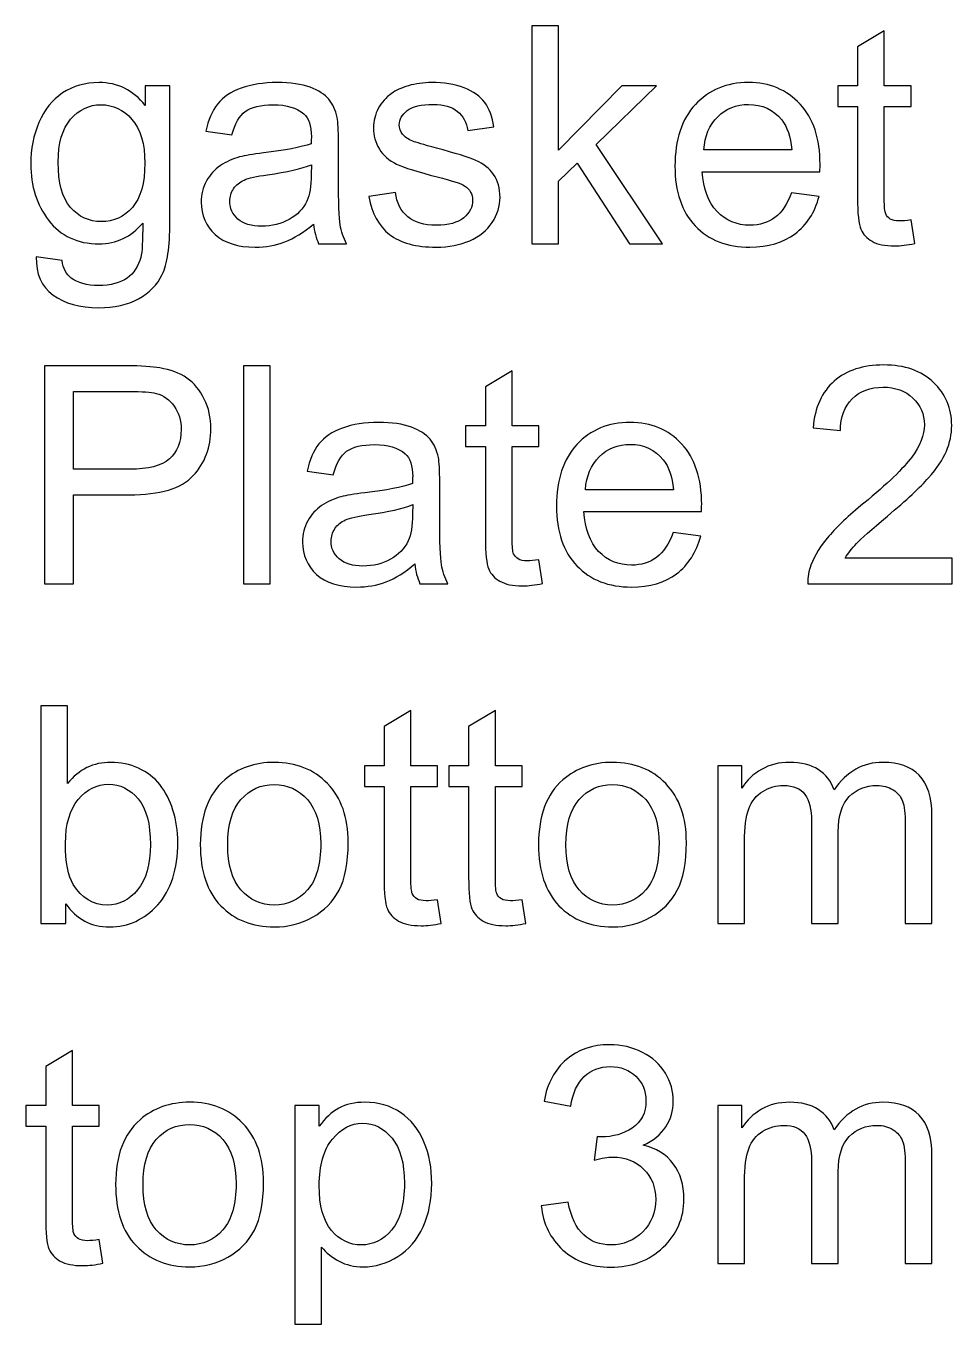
# Model space of a CAD drawing. Header units: centimetres. Extents: x -117 to 79, y -57 to 69.
# Drawn here: x 13.12 to 23.86, y 4.96 to 20.02 of the extents above; entities that cross this region are included whole.
import ezdxf

# ---------------------------------------------------------------- set-up
doc = ezdxf.new("R2010")
doc.units = ezdxf.units.CM
doc.header["$MEASUREMENT"] = 0
doc.layers.add('Layer 1', color=7, linetype='Continuous')

msp = doc.modelspace()

# ---------------------------------------------------------------- linework, layer by layer
at = {"layer": 'Layer 1', "color": 250}
for points, knots in [([(18.98955, 17.4899), (18.98955, 17.4899), (18.98955, 20.01579), (18.98955, 20.01579), (18.98955, 20.01579), (19.29999, 20.01579), (19.29999, 20.01579), (19.29999, 20.01579), (19.29999, 18.57704), (19.29999, 18.57704), (19.29999, 18.57704), (20.03377, 19.32082), (20.03377, 19.32082), (20.03377, 19.32082), (20.43476, 19.32082), (20.43476, 19.32082), (20.43476, 19.32082), (19.73626, 18.64054), (19.73626, 18.64054), (19.73626, 18.64054), (20.50532, 17.4899), (20.50532, 17.4899), (20.50532, 17.4899), (20.12314, 17.4899), (20.12314, 17.4899), (20.12314, 17.4899), (19.51519, 18.42535), (19.51519, 18.42535), (19.51519, 18.42535), (19.29999, 18.21603), (19.29999, 18.21603), (19.29999, 18.21603), (19.29999, 17.4899), (19.29999, 17.4899), (19.29999, 17.4899), (18.98955, 17.4899), (18.98955, 17.4899)], [0, 0, 0, 0, 0.08333333, 0.08333333, 0.08333333, 0.16666667, 0.16666667, 0.16666667, 0.25, 0.25, 0.25, 0.33333333, 0.33333333, 0.33333333, 0.41666667, 0.41666667, 0.41666667, 0.5, 0.5, 0.5, 0.58333333, 0.58333333, 0.58333333, 0.66666667, 0.66666667, 0.66666667, 0.75, 0.75, 0.75, 0.83333333, 0.83333333, 0.83333333, 0.91666667, 0.91666667, 0.91666667, 1, 1, 1, 1]), ([(23.3881, 17.76683), (23.3881, 17.76683), (23.43043, 17.49284), (23.43043, 17.49284), (23.34341, 17.47461), (23.26522, 17.46521), (23.19701, 17.46521), (23.08471, 17.46521), (22.99769, 17.48284), (22.93537, 17.51871), (22.87363, 17.55458), (22.83012, 17.60103), (22.80484, 17.65923), (22.77956, 17.71744), (22.76721, 17.83974), (22.76721, 18.02612), (22.76721, 18.02612), (22.76721, 19.08093), (22.76721, 19.08093), (22.76721, 19.08093), (22.5379, 19.08093), (22.5379, 19.08093), (22.5379, 19.08093), (22.5379, 19.32082), (22.5379, 19.32082), (22.5379, 19.32082), (22.76721, 19.32082), (22.76721, 19.32082), (22.76721, 19.32082), (22.76721, 19.77355), (22.76721, 19.77355), (22.76721, 19.77355), (23.07765, 19.95993), (23.07765, 19.95993), (23.07765, 19.95993), (23.07765, 19.32082), (23.07765, 19.32082), (23.07765, 19.32082), (23.3881, 19.32082), (23.3881, 19.32082), (23.3881, 19.32082), (23.3881, 19.08093), (23.3881, 19.08093), (23.3881, 19.08093), (23.07765, 19.08093), (23.07765, 19.08093), (23.07765, 19.08093), (23.07765, 18.00848), (23.07765, 18.00848), (23.07765, 17.9197), (23.08295, 17.86267), (23.09412, 17.83739), (23.1047, 17.8121), (23.12234, 17.79211), (23.14703, 17.77683), (23.17173, 17.76213), (23.20701, 17.75448), (23.25287, 17.75448), (23.28697, 17.75448), (23.33224, 17.7586), (23.3881, 17.76683)], [0, 0, 0, 0, 0.05, 0.05, 0.05, 0.1, 0.1, 0.1, 0.15, 0.15, 0.15, 0.2, 0.2, 0.2, 0.25, 0.25, 0.25, 0.3, 0.3, 0.3, 0.35, 0.35, 0.35, 0.4, 0.4, 0.4, 0.45, 0.45, 0.45, 0.5, 0.5, 0.5, 0.55, 0.55, 0.55, 0.6, 0.6, 0.6, 0.65, 0.65, 0.65, 0.7, 0.7, 0.7, 0.75, 0.75, 0.75, 0.8, 0.8, 0.8, 0.85, 0.85, 0.85, 0.9, 0.9, 0.9, 0.95, 0.95, 0.95, 1, 1, 1, 1]), ([(13.24339, 17.33821), (13.24339, 17.33821), (13.54325, 17.29587), (13.54325, 17.29587), (13.5556, 17.20297), (13.59088, 17.13536), (13.6485, 17.09244), (13.72552, 17.0354), (13.83077, 17.00659), (13.96423, 17.00659), (14.1077, 17.00659), (14.21882, 17.0354), (14.29702, 17.09244), (14.37522, 17.14947), (14.42814, 17.23002), (14.45577, 17.33291), (14.47165, 17.39583), (14.47929, 17.52812), (14.47811, 17.72979), (14.34229, 17.56986), (14.17355, 17.4899), (13.97129, 17.4899), (13.71964, 17.4899), (13.52444, 17.58045), (13.38685, 17.76213), (13.24868, 17.94322), (13.17989, 18.16077), (13.17989, 18.41418), (13.17989, 18.5888), (13.21164, 18.74991), (13.27455, 18.89748), (13.33747, 19.04506), (13.42919, 19.15854), (13.54913, 19.23909), (13.66908, 19.31964), (13.81019, 19.35962), (13.97247, 19.35962), (14.18825, 19.35962), (14.3664, 19.27143), (14.50634, 19.09504), (14.50634, 19.09504), (14.50634, 19.32082), (14.50634, 19.32082), (14.50634, 19.32082), (14.79209, 19.32082), (14.79209, 19.32082), (14.79209, 19.32082), (14.79209, 17.73978), (14.79209, 17.73978), (14.79209, 17.45462), (14.76328, 17.25295), (14.70507, 17.13418), (14.64745, 17.01541), (14.55514, 16.92134), (14.4299, 16.85255), (14.30408, 16.78376), (14.14944, 16.74907), (13.966, 16.74907), (13.74786, 16.74907), (13.57206, 16.79787), (13.43801, 16.89606), (13.30336, 16.99366), (13.23869, 17.14124), (13.24339, 17.33821)], [0, 0, 0, 0, 0.04761905, 0.04761905, 0.04761905, 0.0952381, 0.0952381, 0.0952381, 0.14285714, 0.14285714, 0.14285714, 0.19047619, 0.19047619, 0.19047619, 0.23809524, 0.23809524, 0.23809524, 0.28571429, 0.28571429, 0.28571429, 0.33333333, 0.33333333, 0.33333333, 0.38095238, 0.38095238, 0.38095238, 0.42857143, 0.42857143, 0.42857143, 0.47619048, 0.47619048, 0.47619048, 0.52380952, 0.52380952, 0.52380952, 0.57142857, 0.57142857, 0.57142857, 0.61904762, 0.61904762, 0.61904762, 0.66666667, 0.66666667, 0.66666667, 0.71428571, 0.71428571, 0.71428571, 0.76190476, 0.76190476, 0.76190476, 0.80952381, 0.80952381, 0.80952381, 0.85714286, 0.85714286, 0.85714286, 0.9047619, 0.9047619, 0.9047619, 0.95238095, 0.95238095, 0.95238095, 1, 1, 1, 1]), ([(16.45837, 17.71921), (16.34313, 17.62102), (16.23201, 17.55222), (16.12558, 17.51165), (16.01916, 17.47109), (15.9051, 17.45109), (15.7828, 17.45109), (15.58172, 17.45109), (15.42708, 17.4999), (15.3189, 17.59809), (15.21071, 17.69569), (15.15662, 17.82092), (15.15662, 17.97321), (15.15662, 18.06258), (15.1772, 18.1443), (15.21777, 18.21839), (15.25893, 18.29247), (15.31243, 18.35127), (15.37828, 18.39595), (15.44472, 18.44064), (15.51881, 18.47474), (15.60171, 18.49767), (15.66286, 18.51354), (15.75517, 18.52883), (15.87805, 18.54412), (16.12852, 18.57352), (16.31373, 18.60938), (16.43191, 18.65054), (16.43309, 18.69287), (16.43368, 18.71992), (16.43368, 18.73109), (16.43368, 18.85691), (16.40428, 18.9457), (16.34548, 18.99744), (16.26611, 19.06741), (16.14793, 19.1021), (15.99153, 19.1021), (15.84513, 19.1021), (15.73694, 19.07623), (15.66756, 19.02507), (15.59759, 18.97392), (15.54644, 18.88337), (15.51293, 18.75285), (15.51293, 18.75285), (15.20954, 18.79518), (15.20954, 18.79518), (15.23717, 18.92512), (15.28244, 19.03036), (15.34594, 19.11033), (15.40944, 19.19029), (15.50117, 19.25144), (15.62111, 19.29495), (15.74047, 19.33787), (15.87981, 19.35962), (16.03739, 19.35962), (16.19379, 19.35962), (16.32138, 19.3414), (16.41957, 19.30435), (16.51717, 19.26731), (16.58949, 19.22145), (16.63535, 19.1656), (16.68121, 19.10974), (16.71355, 19.03918), (16.73236, 18.95393), (16.74236, 18.90101), (16.74765, 18.80576), (16.74765, 18.66877), (16.74765, 18.66877), (16.74765, 18.25719), (16.74765, 18.25719), (16.74765, 17.96968), (16.75412, 17.788), (16.76705, 17.71097), (16.7794, 17.63395), (16.80527, 17.56046), (16.8429, 17.4899), (16.8429, 17.4899), (16.51834, 17.4899), (16.51834, 17.4899), (16.48718, 17.55516), (16.46719, 17.6316), (16.45837, 17.71921)], [0, 0, 0, 0, 0.03703704, 0.03703704, 0.03703704, 0.07407407, 0.07407407, 0.07407407, 0.11111111, 0.11111111, 0.11111111, 0.14814815, 0.14814815, 0.14814815, 0.18518519, 0.18518519, 0.18518519, 0.22222222, 0.22222222, 0.22222222, 0.25925926, 0.25925926, 0.25925926, 0.2962963, 0.2962963, 0.2962963, 0.33333333, 0.33333333, 0.33333333, 0.37037037, 0.37037037, 0.37037037, 0.40740741, 0.40740741, 0.40740741, 0.44444444, 0.44444444, 0.44444444, 0.48148148, 0.48148148, 0.48148148, 0.51851852, 0.51851852, 0.51851852, 0.55555556, 0.55555556, 0.55555556, 0.59259259, 0.59259259, 0.59259259, 0.62962963, 0.62962963, 0.62962963, 0.66666667, 0.66666667, 0.66666667, 0.7037037, 0.7037037, 0.7037037, 0.74074074, 0.74074074, 0.74074074, 0.77777778, 0.77777778, 0.77777778, 0.81481481, 0.81481481, 0.81481481, 0.85185185, 0.85185185, 0.85185185, 0.88888889, 0.88888889, 0.88888889, 0.92592593, 0.92592593, 0.92592593, 0.96296296, 0.96296296, 0.96296296, 1, 1, 1, 1]), ([(17.10101, 18.03671), (17.10101, 18.03671), (17.40793, 18.08609), (17.40793, 18.08609), (17.42498, 17.96321), (17.47319, 17.86914), (17.55198, 17.80328), (17.63077, 17.73802), (17.7413, 17.70509), (17.88241, 17.70509), (18.02529, 17.70509), (18.13112, 17.7339), (18.2005, 17.79211), (18.26929, 17.84973), (18.30398, 17.91794), (18.30398, 17.99614), (18.30398, 18.0661), (18.27282, 18.12137), (18.21109, 18.16135), (18.16758, 18.18899), (18.06174, 18.22368), (17.89359, 18.2666), (17.66663, 18.32363), (17.50965, 18.37302), (17.42145, 18.41477), (17.33384, 18.4571), (17.2674, 18.51472), (17.22213, 18.5888), (17.17686, 18.6623), (17.15393, 18.74403), (17.15393, 18.8334), (17.15393, 18.91512), (17.17274, 18.99038), (17.20978, 19.05976), (17.24741, 19.12914), (17.29798, 19.18676), (17.36207, 19.23262), (17.41028, 19.2679), (17.47613, 19.29789), (17.55903, 19.32258), (17.64253, 19.34728), (17.73131, 19.35962), (17.82656, 19.35962), (17.97002, 19.35962), (18.09585, 19.33904), (18.20403, 19.2973), (18.3128, 19.25614), (18.39277, 19.1997), (18.44451, 19.12914), (18.49566, 19.058), (18.53153, 18.96334), (18.55093, 18.84457), (18.55093, 18.84457), (18.24754, 18.80223), (18.24754, 18.80223), (18.23402, 18.89748), (18.19404, 18.97216), (18.12818, 19.02566), (18.06233, 19.07916), (17.96943, 19.10562), (17.8489, 19.10562), (17.7072, 19.10562), (17.60548, 19.0821), (17.54492, 19.03507), (17.48436, 18.98803), (17.45379, 18.93276), (17.45379, 18.86985), (17.45379, 18.82987), (17.46614, 18.79341), (17.49142, 18.76108), (17.5167, 18.72815), (17.55609, 18.70052), (17.61019, 18.67876), (17.64135, 18.667), (17.7319, 18.64054), (17.88359, 18.59939), (18.10231, 18.54118), (18.25518, 18.49297), (18.3422, 18.45592), (18.42922, 18.41888), (18.49742, 18.3642), (18.54681, 18.29365), (18.59679, 18.2225), (18.62148, 18.13431), (18.62148, 18.02847), (18.62148, 17.92558), (18.5915, 17.82857), (18.53094, 17.73743), (18.47038, 17.6463), (18.38336, 17.57574), (18.26988, 17.52577), (18.15582, 17.47579), (18.02705, 17.45109), (17.88359, 17.45109), (17.64605, 17.45109), (17.46437, 17.50048), (17.33972, 17.59867), (17.21508, 17.69745), (17.1357, 17.84327), (17.10101, 18.03671)], [0, 0, 0, 0, 0.03030303, 0.03030303, 0.03030303, 0.06060606, 0.06060606, 0.06060606, 0.09090909, 0.09090909, 0.09090909, 0.12121212, 0.12121212, 0.12121212, 0.15151515, 0.15151515, 0.15151515, 0.18181818, 0.18181818, 0.18181818, 0.21212121, 0.21212121, 0.21212121, 0.24242424, 0.24242424, 0.24242424, 0.27272727, 0.27272727, 0.27272727, 0.3030303, 0.3030303, 0.3030303, 0.33333333, 0.33333333, 0.33333333, 0.36363636, 0.36363636, 0.36363636, 0.39393939, 0.39393939, 0.39393939, 0.42424242, 0.42424242, 0.42424242, 0.45454545, 0.45454545, 0.45454545, 0.48484848, 0.48484848, 0.48484848, 0.51515152, 0.51515152, 0.51515152, 0.54545455, 0.54545455, 0.54545455, 0.57575758, 0.57575758, 0.57575758, 0.60606061, 0.60606061, 0.60606061, 0.63636364, 0.63636364, 0.63636364, 0.66666667, 0.66666667, 0.66666667, 0.6969697, 0.6969697, 0.6969697, 0.72727273, 0.72727273, 0.72727273, 0.75757576, 0.75757576, 0.75757576, 0.78787879, 0.78787879, 0.78787879, 0.81818182, 0.81818182, 0.81818182, 0.84848485, 0.84848485, 0.84848485, 0.87878788, 0.87878788, 0.87878788, 0.90909091, 0.90909091, 0.90909091, 0.93939394, 0.93939394, 0.93939394, 0.96969697, 0.96969697, 0.96969697, 1, 1, 1, 1]), ([(22.0011, 18.08257), (22.0011, 18.08257), (22.32213, 18.04023), (22.32213, 18.04023), (22.27215, 17.85385), (22.17866, 17.70862), (22.04226, 17.60573), (21.90585, 17.50284), (21.73181, 17.45109), (21.51956, 17.45109), (21.25262, 17.45109), (21.04095, 17.53341), (20.88456, 17.69804), (20.72816, 17.86208), (20.64996, 18.09315), (20.64996, 18.39007), (20.64996, 18.69699), (20.72874, 18.9357), (20.88691, 19.10504), (21.04507, 19.27496), (21.25027, 19.35962), (21.5025, 19.35962), (21.74651, 19.35962), (21.94583, 19.27672), (22.10046, 19.11033), (22.2551, 18.94393), (22.33271, 18.70992), (22.33271, 18.4083), (22.33271, 18.39007), (22.33212, 18.36244), (22.33095, 18.32598), (22.33095, 18.32598), (20.96746, 18.32598), (20.96746, 18.32598), (20.97922, 18.12549), (21.03566, 17.97144), (21.13797, 17.86502), (21.23969, 17.7586), (21.36727, 17.70509), (21.51956, 17.70509), (21.63303, 17.70509), (21.73005, 17.73508), (21.81001, 17.79505), (21.89056, 17.85503), (21.95406, 17.95086), (22.0011, 18.08257)], [0, 0, 0, 0, 0.06666667, 0.06666667, 0.06666667, 0.13333333, 0.13333333, 0.13333333, 0.2, 0.2, 0.2, 0.26666667, 0.26666667, 0.26666667, 0.33333333, 0.33333333, 0.33333333, 0.4, 0.4, 0.4, 0.46666667, 0.46666667, 0.46666667, 0.53333333, 0.53333333, 0.53333333, 0.6, 0.6, 0.6, 0.66666667, 0.66666667, 0.66666667, 0.73333333, 0.73333333, 0.73333333, 0.8, 0.8, 0.8, 0.86666667, 0.86666667, 0.86666667, 0.93333333, 0.93333333, 0.93333333, 1, 1, 1, 1]), ([(13.49739, 18.43652), (13.49739, 18.19722), (13.54502, 18.02259), (13.64027, 17.91265), (13.7361, 17.8027), (13.85546, 17.74743), (13.99892, 17.74743), (14.1418, 17.74743), (14.26116, 17.80211), (14.35817, 17.91147), (14.4546, 18.02083), (14.50281, 18.19252), (14.50281, 18.42653), (14.50281, 18.64995), (14.45283, 18.8187), (14.35347, 18.93217), (14.2541, 19.04565), (14.13416, 19.1021), (13.99422, 19.1021), (13.85605, 19.1021), (13.73904, 19.04624), (13.64203, 18.93453), (13.5456, 18.82281), (13.49739, 18.65701), (13.49739, 18.43652)], [0, 0, 0, 0, 0.125, 0.125, 0.125, 0.25, 0.25, 0.25, 0.375, 0.375, 0.375, 0.5, 0.5, 0.5, 0.625, 0.625, 0.625, 0.75, 0.75, 0.75, 0.875, 0.875, 0.875, 1, 1, 1, 1]), ([(20.9851, 18.57998), (20.9851, 18.57998), (22.00463, 18.57998), (22.00463, 18.57998), (21.9911, 18.73403), (21.95171, 18.84927), (21.88762, 18.92629), (21.78943, 19.04565), (21.66125, 19.10562), (21.50427, 19.10562), (21.36198, 19.10562), (21.24262, 19.058), (21.14561, 18.96275), (21.04918, 18.8675), (20.99568, 18.73991), (20.9851, 18.57998)], [0, 0, 0, 0, 0.2, 0.2, 0.2, 0.4, 0.4, 0.4, 0.6, 0.6, 0.6, 0.8, 0.8, 0.8, 1, 1, 1, 1]), ([(16.43368, 18.40712), (16.32079, 18.36126), (16.15145, 18.32246), (15.92568, 18.29071), (15.7975, 18.27248), (15.70695, 18.2519), (15.65404, 18.22897), (15.60112, 18.20604), (15.56055, 18.17253), (15.53174, 18.12902), (15.50293, 18.08492), (15.48823, 18.03612), (15.48823, 17.98203), (15.48823, 17.9003), (15.51939, 17.83151), (15.58231, 17.77683), (15.64522, 17.72215), (15.73694, 17.69451), (15.85747, 17.69451), (15.97683, 17.69451), (16.08325, 17.72038), (16.17674, 17.77271), (16.26963, 17.82445), (16.33843, 17.89559), (16.38194, 17.98555), (16.41545, 18.05552), (16.43191, 18.15841), (16.43191, 18.29423), (16.43191, 18.29423), (16.43368, 18.40712), (16.43368, 18.40712)], [0, 0, 0, 0, 0.1, 0.1, 0.1, 0.2, 0.2, 0.2, 0.3, 0.3, 0.3, 0.4, 0.4, 0.4, 0.5, 0.5, 0.5, 0.6, 0.6, 0.6, 0.7, 0.7, 0.7, 0.8, 0.8, 0.8, 0.9, 0.9, 0.9, 1, 1, 1, 1]), ([(13.33923, 13.54878), (13.33923, 13.54878), (13.33923, 16.07467), (13.33923, 16.07467), (13.33923, 16.07467), (14.29291, 16.07467), (14.29291, 16.07467), (14.46048, 16.07467), (14.58865, 16.06644), (14.67743, 16.05056), (14.80149, 16.02999), (14.90556, 15.99059), (14.98964, 15.93297), (15.07372, 15.87476), (15.14134, 15.79362), (15.19249, 15.68955), (15.24364, 15.58549), (15.26892, 15.47083), (15.26892, 15.3456), (15.26892, 15.13158), (15.20072, 14.9499), (15.06373, 14.80173), (14.92732, 14.65298), (14.67979, 14.57889), (14.3223, 14.57889), (14.3223, 14.57889), (13.67437, 14.57889), (13.67437, 14.57889), (13.67437, 14.57889), (13.67437, 13.54878), (13.67437, 13.54878), (13.67437, 13.54878), (13.33923, 13.54878), (13.33923, 13.54878)], [0, 0, 0, 0, 0.09090909, 0.09090909, 0.09090909, 0.18181818, 0.18181818, 0.18181818, 0.27272727, 0.27272727, 0.27272727, 0.36363636, 0.36363636, 0.36363636, 0.45454545, 0.45454545, 0.45454545, 0.54545455, 0.54545455, 0.54545455, 0.63636364, 0.63636364, 0.63636364, 0.72727273, 0.72727273, 0.72727273, 0.81818182, 0.81818182, 0.81818182, 0.90909091, 0.90909091, 0.90909091, 1, 1, 1, 1]), ([(15.6464, 13.54878), (15.6464, 13.54878), (15.6464, 16.07467), (15.6464, 16.07467), (15.6464, 16.07467), (15.95684, 16.07467), (15.95684, 16.07467), (15.95684, 16.07467), (15.95684, 13.54878), (15.95684, 13.54878), (15.95684, 13.54878), (15.6464, 13.54878), (15.6464, 13.54878)], [0, 0, 0, 0, 0.25, 0.25, 0.25, 0.5, 0.5, 0.5, 0.75, 0.75, 0.75, 1, 1, 1, 1]), ([(19.07305, 13.82571), (19.07305, 13.82571), (19.11538, 13.55172), (19.11538, 13.55172), (19.02836, 13.53349), (18.95017, 13.52409), (18.88196, 13.52409), (18.76966, 13.52409), (18.68264, 13.54172), (18.62032, 13.57759), (18.55858, 13.61346), (18.51507, 13.65991), (18.48979, 13.71811), (18.46451, 13.77632), (18.45216, 13.89862), (18.45216, 14.085), (18.45216, 14.085), (18.45216, 15.13981), (18.45216, 15.13981), (18.45216, 15.13981), (18.22285, 15.13981), (18.22285, 15.13981), (18.22285, 15.13981), (18.22285, 15.3797), (18.22285, 15.3797), (18.22285, 15.3797), (18.45216, 15.3797), (18.45216, 15.3797), (18.45216, 15.3797), (18.45216, 15.83243), (18.45216, 15.83243), (18.45216, 15.83243), (18.7626, 16.01881), (18.7626, 16.01881), (18.7626, 16.01881), (18.7626, 15.3797), (18.7626, 15.3797), (18.7626, 15.3797), (19.07305, 15.3797), (19.07305, 15.3797), (19.07305, 15.3797), (19.07305, 15.13981), (19.07305, 15.13981), (19.07305, 15.13981), (18.7626, 15.13981), (18.7626, 15.13981), (18.7626, 15.13981), (18.7626, 14.06736), (18.7626, 14.06736), (18.7626, 13.97858), (18.7679, 13.92155), (18.77907, 13.89627), (18.78965, 13.87098), (18.80729, 13.85099), (18.83198, 13.83571), (18.85668, 13.82101), (18.89196, 13.81336), (18.93782, 13.81336), (18.97192, 13.81336), (19.01719, 13.81748), (19.07305, 13.82571)], [0, 0, 0, 0, 0.05, 0.05, 0.05, 0.1, 0.1, 0.1, 0.15, 0.15, 0.15, 0.2, 0.2, 0.2, 0.25, 0.25, 0.25, 0.3, 0.3, 0.3, 0.35, 0.35, 0.35, 0.4, 0.4, 0.4, 0.45, 0.45, 0.45, 0.5, 0.5, 0.5, 0.55, 0.55, 0.55, 0.6, 0.6, 0.6, 0.65, 0.65, 0.65, 0.7, 0.7, 0.7, 0.75, 0.75, 0.75, 0.8, 0.8, 0.8, 0.85, 0.85, 0.85, 0.9, 0.9, 0.9, 0.95, 0.95, 0.95, 1, 1, 1, 1]), ([(23.86317, 13.84511), (23.86317, 13.84511), (23.86317, 13.54878), (23.86317, 13.54878), (23.86317, 13.54878), (22.19101, 13.54878), (22.19101, 13.54878), (22.18865, 13.62345), (22.201, 13.69518), (22.22746, 13.76456), (22.27038, 13.87804), (22.33917, 13.99034), (22.43383, 14.10029), (22.5285, 14.21024), (22.66373, 14.33724), (22.83953, 14.48129), (23.11293, 14.70648), (23.29873, 14.88463), (23.39574, 15.01634), (23.49334, 15.14804), (23.54215, 15.27269), (23.54215, 15.39028), (23.54215, 15.51317), (23.49805, 15.61665), (23.40985, 15.70131), (23.32166, 15.78539), (23.20642, 15.82773), (23.06472, 15.82773), (22.91479, 15.82773), (22.79484, 15.78304), (22.70489, 15.69367), (22.61493, 15.60489), (22.56965, 15.48142), (22.56848, 15.32325), (22.56848, 15.32325), (22.25098, 15.355), (22.25098, 15.355), (22.27273, 15.59254), (22.35505, 15.77363), (22.49733, 15.89828), (22.64021, 16.02293), (22.8313, 16.08525), (23.07177, 16.08525), (23.31402, 16.08525), (23.50628, 16.01823), (23.64739, 15.88358), (23.78909, 15.74894), (23.85965, 15.58196), (23.85965, 15.38323), (23.85965, 15.2821), (23.83907, 15.18273), (23.79732, 15.08513), (23.75616, 14.98694), (23.68737, 14.88404), (23.59153, 14.77586), (23.49511, 14.66826), (23.33577, 14.51951), (23.11352, 14.33136), (22.92714, 14.17496), (22.80719, 14.06913), (22.75427, 14.01327), (22.70136, 13.95741), (22.65785, 13.90156), (22.62316, 13.84511), (22.62316, 13.84511), (23.86317, 13.84511), (23.86317, 13.84511)], [0, 0, 0, 0, 0.04545455, 0.04545455, 0.04545455, 0.09090909, 0.09090909, 0.09090909, 0.13636364, 0.13636364, 0.13636364, 0.18181818, 0.18181818, 0.18181818, 0.22727273, 0.22727273, 0.22727273, 0.27272727, 0.27272727, 0.27272727, 0.31818182, 0.31818182, 0.31818182, 0.36363636, 0.36363636, 0.36363636, 0.40909091, 0.40909091, 0.40909091, 0.45454545, 0.45454545, 0.45454545, 0.5, 0.5, 0.5, 0.54545455, 0.54545455, 0.54545455, 0.59090909, 0.59090909, 0.59090909, 0.63636364, 0.63636364, 0.63636364, 0.68181818, 0.68181818, 0.68181818, 0.72727273, 0.72727273, 0.72727273, 0.77272727, 0.77272727, 0.77272727, 0.81818182, 0.81818182, 0.81818182, 0.86363636, 0.86363636, 0.86363636, 0.90909091, 0.90909091, 0.90909091, 0.95454545, 0.95454545, 0.95454545, 1, 1, 1, 1]), ([(13.67437, 14.87523), (13.67437, 14.87523), (14.32701, 14.87523), (14.32701, 14.87523), (14.54338, 14.87523), (14.69625, 14.91521), (14.78738, 14.99576), (14.87793, 15.07631), (14.9232, 15.1892), (14.9232, 15.3356), (14.9232, 15.44085), (14.89674, 15.53139), (14.84324, 15.60665), (14.78973, 15.68191), (14.71918, 15.73189), (14.63216, 15.75599), (14.57572, 15.77069), (14.47165, 15.77834), (14.32054, 15.77834), (14.32054, 15.77834), (13.67437, 15.77834), (13.67437, 15.77834), (13.67437, 15.77834), (13.67437, 14.87523), (13.67437, 14.87523)], [0, 0, 0, 0, 0.125, 0.125, 0.125, 0.25, 0.25, 0.25, 0.375, 0.375, 0.375, 0.5, 0.5, 0.5, 0.625, 0.625, 0.625, 0.75, 0.75, 0.75, 0.875, 0.875, 0.875, 1, 1, 1, 1]), ([(17.63313, 13.77809), (17.51789, 13.6799), (17.40677, 13.6111), (17.30034, 13.57053), (17.19392, 13.52997), (17.07986, 13.50997), (16.95756, 13.50997), (16.75648, 13.50997), (16.60184, 13.55878), (16.49366, 13.65697), (16.38547, 13.75457), (16.33138, 13.8798), (16.33138, 14.03209), (16.33138, 14.12146), (16.35196, 14.20318), (16.39253, 14.27727), (16.43369, 14.35135), (16.48719, 14.41015), (16.55304, 14.45483), (16.61948, 14.49952), (16.69357, 14.53362), (16.77647, 14.55655), (16.83762, 14.57242), (16.92993, 14.58771), (17.05281, 14.603), (17.30328, 14.6324), (17.48849, 14.66826), (17.60667, 14.70942), (17.60785, 14.75175), (17.60844, 14.7788), (17.60844, 14.78997), (17.60844, 14.91579), (17.57904, 15.00458), (17.52024, 15.05632), (17.44087, 15.12629), (17.32269, 15.16098), (17.16629, 15.16098), (17.01989, 15.16098), (16.9117, 15.13511), (16.84232, 15.08395), (16.77235, 15.0328), (16.7212, 14.94225), (16.68769, 14.81173), (16.68769, 14.81173), (16.3843, 14.85406), (16.3843, 14.85406), (16.41193, 14.984), (16.4572, 15.08924), (16.5207, 15.16921), (16.5842, 15.24917), (16.67593, 15.31032), (16.79587, 15.35383), (16.91523, 15.39675), (17.05457, 15.4185), (17.21215, 15.4185), (17.36855, 15.4185), (17.49614, 15.40028), (17.59433, 15.36323), (17.69193, 15.32619), (17.76425, 15.28033), (17.81011, 15.22448), (17.85597, 15.16862), (17.88831, 15.09806), (17.90712, 15.01281), (17.91712, 14.95989), (17.92241, 14.86464), (17.92241, 14.72765), (17.92241, 14.72765), (17.92241, 14.31607), (17.92241, 14.31607), (17.92241, 14.02856), (17.92888, 13.84688), (17.94181, 13.76985), (17.95416, 13.69283), (17.98003, 13.61934), (18.01766, 13.54878), (18.01766, 13.54878), (17.6931, 13.54878), (17.6931, 13.54878), (17.66194, 13.61404), (17.64195, 13.69048), (17.63313, 13.77809)], [0, 0, 0, 0, 0.03703704, 0.03703704, 0.03703704, 0.07407407, 0.07407407, 0.07407407, 0.11111111, 0.11111111, 0.11111111, 0.14814815, 0.14814815, 0.14814815, 0.18518519, 0.18518519, 0.18518519, 0.22222222, 0.22222222, 0.22222222, 0.25925926, 0.25925926, 0.25925926, 0.2962963, 0.2962963, 0.2962963, 0.33333333, 0.33333333, 0.33333333, 0.37037037, 0.37037037, 0.37037037, 0.40740741, 0.40740741, 0.40740741, 0.44444444, 0.44444444, 0.44444444, 0.48148148, 0.48148148, 0.48148148, 0.51851852, 0.51851852, 0.51851852, 0.55555556, 0.55555556, 0.55555556, 0.59259259, 0.59259259, 0.59259259, 0.62962963, 0.62962963, 0.62962963, 0.66666667, 0.66666667, 0.66666667, 0.7037037, 0.7037037, 0.7037037, 0.74074074, 0.74074074, 0.74074074, 0.77777778, 0.77777778, 0.77777778, 0.81481481, 0.81481481, 0.81481481, 0.85185185, 0.85185185, 0.85185185, 0.88888889, 0.88888889, 0.88888889, 0.92592593, 0.92592593, 0.92592593, 0.96296296, 0.96296296, 0.96296296, 1, 1, 1, 1]), ([(20.62821, 14.14145), (20.62821, 14.14145), (20.94924, 14.09911), (20.94924, 14.09911), (20.89926, 13.91273), (20.80577, 13.7675), (20.66937, 13.66461), (20.53296, 13.56172), (20.35892, 13.50997), (20.14667, 13.50997), (19.87973, 13.50997), (19.66806, 13.59229), (19.51167, 13.75692), (19.35527, 13.92096), (19.27707, 14.15203), (19.27707, 14.44895), (19.27707, 14.75587), (19.35585, 14.99458), (19.51402, 15.16392), (19.67218, 15.33384), (19.87738, 15.4185), (20.12961, 15.4185), (20.37362, 15.4185), (20.57294, 15.3356), (20.72757, 15.16921), (20.88221, 15.00281), (20.95982, 14.7688), (20.95982, 14.46718), (20.95982, 14.44895), (20.95923, 14.42132), (20.95806, 14.38486), (20.95806, 14.38486), (19.59457, 14.38486), (19.59457, 14.38486), (19.60633, 14.18437), (19.66277, 14.03032), (19.76508, 13.9239), (19.8668, 13.81748), (19.99438, 13.76397), (20.14667, 13.76397), (20.26014, 13.76397), (20.35716, 13.79396), (20.43712, 13.85393), (20.51767, 13.91391), (20.58117, 14.00974), (20.62821, 14.14145)], [0, 0, 0, 0, 0.06666667, 0.06666667, 0.06666667, 0.13333333, 0.13333333, 0.13333333, 0.2, 0.2, 0.2, 0.26666667, 0.26666667, 0.26666667, 0.33333333, 0.33333333, 0.33333333, 0.4, 0.4, 0.4, 0.46666667, 0.46666667, 0.46666667, 0.53333333, 0.53333333, 0.53333333, 0.6, 0.6, 0.6, 0.66666667, 0.66666667, 0.66666667, 0.73333333, 0.73333333, 0.73333333, 0.8, 0.8, 0.8, 0.86666667, 0.86666667, 0.86666667, 0.93333333, 0.93333333, 0.93333333, 1, 1, 1, 1]), ([(19.61221, 14.63886), (19.61221, 14.63886), (20.63174, 14.63886), (20.63174, 14.63886), (20.61821, 14.79291), (20.57882, 14.90815), (20.51473, 14.98517), (20.41654, 15.10453), (20.28836, 15.1645), (20.13138, 15.1645), (19.98909, 15.1645), (19.86973, 15.11688), (19.77272, 15.02163), (19.67629, 14.92638), (19.62279, 14.79879), (19.61221, 14.63886)], [0, 0, 0, 0, 0.2, 0.2, 0.2, 0.4, 0.4, 0.4, 0.6, 0.6, 0.6, 0.8, 0.8, 0.8, 1, 1, 1, 1]), ([(17.60844, 14.466), (17.49555, 14.42014), (17.32621, 14.38134), (17.10044, 14.34959), (16.97226, 14.33136), (16.88171, 14.31078), (16.8288, 14.28785), (16.77588, 14.26492), (16.73531, 14.23141), (16.7065, 14.1879), (16.67769, 14.1438), (16.66299, 14.095), (16.66299, 14.04091), (16.66299, 13.95918), (16.69415, 13.89039), (16.75707, 13.83571), (16.81998, 13.78103), (16.9117, 13.75339), (17.03223, 13.75339), (17.15159, 13.75339), (17.25801, 13.77926), (17.3515, 13.83159), (17.44439, 13.88333), (17.51319, 13.95447), (17.5567, 14.04443), (17.59021, 14.1144), (17.60667, 14.21729), (17.60667, 14.35311), (17.60667, 14.35311), (17.60844, 14.466), (17.60844, 14.466)], [0, 0, 0, 0, 0.1, 0.1, 0.1, 0.2, 0.2, 0.2, 0.3, 0.3, 0.3, 0.4, 0.4, 0.4, 0.5, 0.5, 0.5, 0.6, 0.6, 0.6, 0.7, 0.7, 0.7, 0.8, 0.8, 0.8, 0.9, 0.9, 0.9, 1, 1, 1, 1]), ([(13.58617, 9.60766), (13.58617, 9.60766), (13.2969, 9.60766), (13.2969, 9.60766), (13.2969, 9.60766), (13.2969, 12.13355), (13.2969, 12.13355), (13.2969, 12.13355), (13.60734, 12.13355), (13.60734, 12.13355), (13.60734, 12.13355), (13.60734, 11.2322), (13.60734, 11.2322), (13.73846, 11.39566), (13.90544, 11.47738), (14.10887, 11.47738), (14.22117, 11.47738), (14.32818, 11.45504), (14.42873, 11.40977), (14.52927, 11.36449), (14.61158, 11.30041), (14.67685, 11.21868), (14.74152, 11.13636), (14.79267, 11.03759), (14.82913, 10.92176), (14.86617, 10.80652), (14.8844, 10.68246), (14.8844, 10.55075), (14.8844, 10.23796), (14.80679, 9.99572), (14.65215, 9.82521), (14.49693, 9.65411), (14.31113, 9.56885), (14.09417, 9.56885), (13.87839, 9.56885), (13.70906, 9.65881), (13.58617, 9.83814), (13.58617, 9.83814), (13.58617, 9.60766), (13.58617, 9.60766)], [0, 0, 0, 0, 0.07692308, 0.07692308, 0.07692308, 0.15384615, 0.15384615, 0.15384615, 0.23076923, 0.23076923, 0.23076923, 0.30769231, 0.30769231, 0.30769231, 0.38461538, 0.38461538, 0.38461538, 0.46153846, 0.46153846, 0.46153846, 0.53846154, 0.53846154, 0.53846154, 0.61538462, 0.61538462, 0.61538462, 0.69230769, 0.69230769, 0.69230769, 0.76923077, 0.76923077, 0.76923077, 0.84615385, 0.84615385, 0.84615385, 0.92307692, 0.92307692, 0.92307692, 1, 1, 1, 1]), ([(17.89829, 9.88459), (17.89829, 9.88459), (17.94062, 9.6106), (17.94062, 9.6106), (17.8536, 9.59237), (17.77541, 9.58297), (17.7072, 9.58297), (17.5949, 9.58297), (17.50788, 9.6006), (17.44556, 9.63647), (17.38382, 9.67234), (17.34031, 9.71879), (17.31503, 9.77699), (17.28975, 9.8352), (17.2774, 9.9575), (17.2774, 10.14388), (17.2774, 10.14388), (17.2774, 11.19869), (17.2774, 11.19869), (17.2774, 11.19869), (17.04809, 11.19869), (17.04809, 11.19869), (17.04809, 11.19869), (17.04809, 11.43858), (17.04809, 11.43858), (17.04809, 11.43858), (17.2774, 11.43858), (17.2774, 11.43858), (17.2774, 11.43858), (17.2774, 11.89131), (17.2774, 11.89131), (17.2774, 11.89131), (17.58784, 12.07769), (17.58784, 12.07769), (17.58784, 12.07769), (17.58784, 11.43858), (17.58784, 11.43858), (17.58784, 11.43858), (17.89829, 11.43858), (17.89829, 11.43858), (17.89829, 11.43858), (17.89829, 11.19869), (17.89829, 11.19869), (17.89829, 11.19869), (17.58784, 11.19869), (17.58784, 11.19869), (17.58784, 11.19869), (17.58784, 10.12624), (17.58784, 10.12624), (17.58784, 10.03746), (17.59314, 9.98043), (17.60431, 9.95515), (17.61489, 9.92986), (17.63253, 9.90987), (17.65722, 9.89459), (17.68192, 9.87989), (17.7172, 9.87224), (17.76306, 9.87224), (17.79716, 9.87224), (17.84243, 9.87636), (17.89829, 9.88459)], [0, 0, 0, 0, 0.05, 0.05, 0.05, 0.1, 0.1, 0.1, 0.15, 0.15, 0.15, 0.2, 0.2, 0.2, 0.25, 0.25, 0.25, 0.3, 0.3, 0.3, 0.35, 0.35, 0.35, 0.4, 0.4, 0.4, 0.45, 0.45, 0.45, 0.5, 0.5, 0.5, 0.55, 0.55, 0.55, 0.6, 0.6, 0.6, 0.65, 0.65, 0.65, 0.7, 0.7, 0.7, 0.75, 0.75, 0.75, 0.8, 0.8, 0.8, 0.85, 0.85, 0.85, 0.9, 0.9, 0.9, 0.95, 0.95, 0.95, 1, 1, 1, 1]), ([(18.87842, 9.88459), (18.87842, 9.88459), (18.92075, 9.6106), (18.92075, 9.6106), (18.83373, 9.59237), (18.75554, 9.58297), (18.68733, 9.58297), (18.57503, 9.58297), (18.48801, 9.6006), (18.42569, 9.63647), (18.36395, 9.67234), (18.32044, 9.71879), (18.29516, 9.77699), (18.26988, 9.8352), (18.25753, 9.9575), (18.25753, 10.14388), (18.25753, 10.14388), (18.25753, 11.19869), (18.25753, 11.19869), (18.25753, 11.19869), (18.02822, 11.19869), (18.02822, 11.19869), (18.02822, 11.19869), (18.02822, 11.43858), (18.02822, 11.43858), (18.02822, 11.43858), (18.25753, 11.43858), (18.25753, 11.43858), (18.25753, 11.43858), (18.25753, 11.89131), (18.25753, 11.89131), (18.25753, 11.89131), (18.56797, 12.07769), (18.56797, 12.07769), (18.56797, 12.07769), (18.56797, 11.43858), (18.56797, 11.43858), (18.56797, 11.43858), (18.87842, 11.43858), (18.87842, 11.43858), (18.87842, 11.43858), (18.87842, 11.19869), (18.87842, 11.19869), (18.87842, 11.19869), (18.56797, 11.19869), (18.56797, 11.19869), (18.56797, 11.19869), (18.56797, 10.12624), (18.56797, 10.12624), (18.56797, 10.03746), (18.57327, 9.98043), (18.58444, 9.95515), (18.59502, 9.92986), (18.61266, 9.90987), (18.63735, 9.89459), (18.66205, 9.87989), (18.69733, 9.87224), (18.74319, 9.87224), (18.77729, 9.87224), (18.82256, 9.87636), (18.87842, 9.88459)], [0, 0, 0, 0, 0.05, 0.05, 0.05, 0.1, 0.1, 0.1, 0.15, 0.15, 0.15, 0.2, 0.2, 0.2, 0.25, 0.25, 0.25, 0.3, 0.3, 0.3, 0.35, 0.35, 0.35, 0.4, 0.4, 0.4, 0.45, 0.45, 0.45, 0.5, 0.5, 0.5, 0.55, 0.55, 0.55, 0.6, 0.6, 0.6, 0.65, 0.65, 0.65, 0.7, 0.7, 0.7, 0.75, 0.75, 0.75, 0.8, 0.8, 0.8, 0.85, 0.85, 0.85, 0.9, 0.9, 0.9, 0.95, 0.95, 0.95, 1, 1, 1, 1]), ([(15.14604, 10.52312), (15.14604, 10.8612), (15.24011, 11.11167), (15.42885, 11.27454), (15.58583, 11.40977), (15.7781, 11.47738), (16.00446, 11.47738), (16.25552, 11.47738), (16.46131, 11.39507), (16.62124, 11.23044), (16.78057, 11.0664), (16.86054, 10.83886), (16.86054, 10.54899), (16.86054, 10.3138), (16.82526, 10.12918), (16.7547, 9.99454), (16.68415, 9.8599), (16.58126, 9.75524), (16.44602, 9.68057), (16.31138, 9.6059), (16.1638, 9.56885), (16.00446, 9.56885), (15.74811, 9.56885), (15.54115, 9.65058), (15.38299, 9.81462), (15.22482, 9.97866), (15.14604, 10.21503), (15.14604, 10.52312)], [0, 0, 0, 0, 0.11111111, 0.11111111, 0.11111111, 0.22222222, 0.22222222, 0.22222222, 0.33333333, 0.33333333, 0.33333333, 0.44444444, 0.44444444, 0.44444444, 0.55555556, 0.55555556, 0.55555556, 0.66666667, 0.66666667, 0.66666667, 0.77777778, 0.77777778, 0.77777778, 0.88888889, 0.88888889, 0.88888889, 1, 1, 1, 1]), ([(19.06833, 10.52312), (19.06833, 10.8612), (19.1624, 11.11167), (19.35114, 11.27454), (19.50812, 11.40977), (19.70039, 11.47738), (19.92675, 11.47738), (20.17781, 11.47738), (20.3836, 11.39507), (20.54353, 11.23044), (20.70286, 11.0664), (20.78283, 10.83886), (20.78283, 10.54899), (20.78283, 10.3138), (20.74755, 10.12918), (20.67699, 9.99454), (20.60644, 9.8599), (20.50355, 9.75524), (20.36831, 9.68057), (20.23367, 9.6059), (20.08609, 9.56885), (19.92675, 9.56885), (19.6704, 9.56885), (19.46344, 9.65058), (19.30528, 9.81462), (19.14711, 9.97866), (19.06833, 10.21503), (19.06833, 10.52312)], [0, 0, 0, 0, 0.11111111, 0.11111111, 0.11111111, 0.22222222, 0.22222222, 0.22222222, 0.33333333, 0.33333333, 0.33333333, 0.44444444, 0.44444444, 0.44444444, 0.55555556, 0.55555556, 0.55555556, 0.66666667, 0.66666667, 0.66666667, 0.77777778, 0.77777778, 0.77777778, 0.88888889, 0.88888889, 0.88888889, 1, 1, 1, 1]), ([(21.14677, 9.60766), (21.14677, 9.60766), (21.14677, 11.43858), (21.14677, 11.43858), (21.14677, 11.43858), (21.42547, 11.43858), (21.42547, 11.43858), (21.42547, 11.43858), (21.42547, 11.17987), (21.42547, 11.17987), (21.4825, 11.26924), (21.55894, 11.34156), (21.65419, 11.39566), (21.74944, 11.45034), (21.85762, 11.47738), (21.97933, 11.47738), (22.11456, 11.47738), (22.22569, 11.44916), (22.31212, 11.3933), (22.39855, 11.33686), (22.4597, 11.25866), (22.49497, 11.15753), (22.64079, 11.37096), (22.82952, 11.47738), (23.06236, 11.47738), (23.24463, 11.47738), (23.38515, 11.42741), (23.48275, 11.32686), (23.58094, 11.22632), (23.63033, 11.07169), (23.63033, 10.86296), (23.63033, 10.86296), (23.63033, 9.60766), (23.63033, 9.60766), (23.63033, 9.60766), (23.31989, 9.60766), (23.31989, 9.60766), (23.31989, 9.60766), (23.31989, 10.76007), (23.31989, 10.76007), (23.31989, 10.88354), (23.3093, 10.97291), (23.28931, 11.02759), (23.26932, 11.08227), (23.23287, 11.12578), (23.17936, 11.1593), (23.12645, 11.19281), (23.06412, 11.20927), (22.99298, 11.20927), (22.86363, 11.20927), (22.75662, 11.16635), (22.67136, 11.0811), (22.58611, 10.99525), (22.54377, 10.85826), (22.54377, 10.67011), (22.54377, 10.67011), (22.54377, 9.60766), (22.54377, 9.60766), (22.54377, 9.60766), (22.23333, 9.60766), (22.23333, 9.60766), (22.23333, 9.60766), (22.23333, 10.79593), (22.23333, 10.79593), (22.23333, 10.93352), (22.20805, 11.037), (22.15748, 11.10579), (22.10692, 11.17458), (22.02401, 11.20927), (21.90936, 11.20927), (21.82234, 11.20927), (21.74179, 11.18634), (21.66771, 11.14048), (21.59363, 11.09462), (21.54012, 11.02759), (21.50661, 10.93881), (21.47368, 10.85061), (21.45722, 10.72303), (21.45722, 10.55663), (21.45722, 10.55663), (21.45722, 9.60766), (21.45722, 9.60766), (21.45722, 9.60766), (21.14677, 9.60766), (21.14677, 9.60766)], [0, 0, 0, 0, 0.03571429, 0.03571429, 0.03571429, 0.07142857, 0.07142857, 0.07142857, 0.10714286, 0.10714286, 0.10714286, 0.14285714, 0.14285714, 0.14285714, 0.17857143, 0.17857143, 0.17857143, 0.21428571, 0.21428571, 0.21428571, 0.25, 0.25, 0.25, 0.28571429, 0.28571429, 0.28571429, 0.32142857, 0.32142857, 0.32142857, 0.35714286, 0.35714286, 0.35714286, 0.39285714, 0.39285714, 0.39285714, 0.42857143, 0.42857143, 0.42857143, 0.46428571, 0.46428571, 0.46428571, 0.5, 0.5, 0.5, 0.53571429, 0.53571429, 0.53571429, 0.57142857, 0.57142857, 0.57142857, 0.60714286, 0.60714286, 0.60714286, 0.64285714, 0.64285714, 0.64285714, 0.67857143, 0.67857143, 0.67857143, 0.71428571, 0.71428571, 0.71428571, 0.75, 0.75, 0.75, 0.78571429, 0.78571429, 0.78571429, 0.82142857, 0.82142857, 0.82142857, 0.85714286, 0.85714286, 0.85714286, 0.89285714, 0.89285714, 0.89285714, 0.92857143, 0.92857143, 0.92857143, 0.96428571, 0.96428571, 0.96428571, 1, 1, 1, 1]), ([(13.58265, 10.53664), (13.58265, 10.31792), (13.61263, 10.15976), (13.67202, 10.06216), (13.76962, 9.90282), (13.90132, 9.82285), (14.06772, 9.82285), (14.20354, 9.82285), (14.32054, 9.88165), (14.41873, 9.99924), (14.51751, 10.11684), (14.5669, 10.29205), (14.5669, 10.52488), (14.5669, 10.7636), (14.51986, 10.9394), (14.4252, 11.05287), (14.33054, 11.16635), (14.21588, 11.22338), (14.08183, 11.22338), (13.94601, 11.22338), (13.829, 11.16459), (13.73081, 11.04699), (13.63203, 10.9294), (13.58265, 10.75948), (13.58265, 10.53664)], [0, 0, 0, 0, 0.125, 0.125, 0.125, 0.25, 0.25, 0.25, 0.375, 0.375, 0.375, 0.5, 0.5, 0.5, 0.625, 0.625, 0.625, 0.75, 0.75, 0.75, 0.875, 0.875, 0.875, 1, 1, 1, 1]), ([(15.46354, 10.52253), (15.46354, 10.28852), (15.51469, 10.11331), (15.617, 9.99748), (15.71989, 9.88106), (15.84865, 9.82285), (16.00446, 9.82285), (16.15851, 9.82285), (16.28669, 9.88106), (16.38958, 9.99807), (16.49188, 10.11507), (16.54304, 10.29323), (16.54304, 10.53253), (16.54304, 10.7583), (16.4913, 10.9294), (16.3884, 11.04523), (16.28551, 11.16165), (16.15733, 11.21986), (16.00446, 11.21986), (15.84865, 11.21986), (15.71989, 11.16224), (15.617, 11.04641), (15.51469, 10.93058), (15.46354, 10.75595), (15.46354, 10.52253)], [0, 0, 0, 0, 0.125, 0.125, 0.125, 0.25, 0.25, 0.25, 0.375, 0.375, 0.375, 0.5, 0.5, 0.5, 0.625, 0.625, 0.625, 0.75, 0.75, 0.75, 0.875, 0.875, 0.875, 1, 1, 1, 1]), ([(19.38583, 10.52253), (19.38583, 10.28852), (19.43698, 10.11331), (19.53929, 9.99748), (19.64218, 9.88106), (19.77094, 9.82285), (19.92675, 9.82285), (20.0808, 9.82285), (20.20898, 9.88106), (20.31187, 9.99807), (20.41417, 10.11507), (20.46533, 10.29323), (20.46533, 10.53253), (20.46533, 10.7583), (20.41359, 10.9294), (20.31069, 11.04523), (20.2078, 11.16165), (20.07962, 11.21986), (19.92675, 11.21986), (19.77094, 11.21986), (19.64218, 11.16224), (19.53929, 11.04641), (19.43698, 10.93058), (19.38583, 10.75595), (19.38583, 10.52253)], [0, 0, 0, 0, 0.125, 0.125, 0.125, 0.25, 0.25, 0.25, 0.375, 0.375, 0.375, 0.5, 0.5, 0.5, 0.625, 0.625, 0.625, 0.75, 0.75, 0.75, 0.875, 0.875, 0.875, 1, 1, 1, 1]), ([(13.97423, 5.94347), (13.97423, 5.94347), (14.01656, 5.66948), (14.01656, 5.66948), (13.92954, 5.65125), (13.85135, 5.64185), (13.78314, 5.64185), (13.67084, 5.64185), (13.58382, 5.65948), (13.5215, 5.69535), (13.45976, 5.73122), (13.41625, 5.77767), (13.39097, 5.83587), (13.36569, 5.89408), (13.35334, 6.01638), (13.35334, 6.20276), (13.35334, 6.20276), (13.35334, 7.25757), (13.35334, 7.25757), (13.35334, 7.25757), (13.12403, 7.25757), (13.12403, 7.25757), (13.12403, 7.25757), (13.12403, 7.49746), (13.12403, 7.49746), (13.12403, 7.49746), (13.35334, 7.49746), (13.35334, 7.49746), (13.35334, 7.49746), (13.35334, 7.95019), (13.35334, 7.95019), (13.35334, 7.95019), (13.66378, 8.13657), (13.66378, 8.13657), (13.66378, 8.13657), (13.66378, 7.49746), (13.66378, 7.49746), (13.66378, 7.49746), (13.97423, 7.49746), (13.97423, 7.49746), (13.97423, 7.49746), (13.97423, 7.25757), (13.97423, 7.25757), (13.97423, 7.25757), (13.66378, 7.25757), (13.66378, 7.25757), (13.66378, 7.25757), (13.66378, 6.18512), (13.66378, 6.18512), (13.66378, 6.09634), (13.66908, 6.03931), (13.68025, 6.01403), (13.69083, 5.98874), (13.70847, 5.96875), (13.73316, 5.95347), (13.75786, 5.93877), (13.79314, 5.93112), (13.839, 5.93112), (13.8731, 5.93112), (13.91837, 5.93524), (13.97423, 5.94347)], [0, 0, 0, 0, 0.05, 0.05, 0.05, 0.1, 0.1, 0.1, 0.15, 0.15, 0.15, 0.2, 0.2, 0.2, 0.25, 0.25, 0.25, 0.3, 0.3, 0.3, 0.35, 0.35, 0.35, 0.4, 0.4, 0.4, 0.45, 0.45, 0.45, 0.5, 0.5, 0.5, 0.55, 0.55, 0.55, 0.6, 0.6, 0.6, 0.65, 0.65, 0.65, 0.7, 0.7, 0.7, 0.75, 0.75, 0.75, 0.8, 0.8, 0.8, 0.85, 0.85, 0.85, 0.9, 0.9, 0.9, 0.95, 0.95, 0.95, 1, 1, 1, 1]), ([(19.10008, 6.33682), (19.10008, 6.33682), (19.41052, 6.37915), (19.41052, 6.37915), (19.44639, 6.20276), (19.50636, 6.07576), (19.59161, 5.99815), (19.67687, 5.92054), (19.78153, 5.88173), (19.90559, 5.88173), (20.05258, 5.88173), (20.17664, 5.9323), (20.27659, 6.03343), (20.37655, 6.13456), (20.42652, 6.2598), (20.42652, 6.40914), (20.42652, 6.55142), (20.38007, 6.66902), (20.28659, 6.76192), (20.19369, 6.85423), (20.07551, 6.90068), (19.93146, 6.90068), (19.87266, 6.90068), (19.79975, 6.88892), (19.71215, 6.86599), (19.71215, 6.86599), (19.74684, 7.13762), (19.74684, 7.13762), (19.76742, 7.13527), (19.78447, 7.1341), (19.79681, 7.1341), (19.92969, 7.1341), (20.04846, 7.16879), (20.15488, 7.23758), (20.26072, 7.30637), (20.31363, 7.4122), (20.31363, 7.55508), (20.31363, 7.66856), (20.27483, 7.76263), (20.1978, 7.8373), (20.12078, 7.91197), (20.02142, 7.94901), (19.89971, 7.94901), (19.77859, 7.94901), (19.67804, 7.9108), (19.59749, 7.83436), (19.51694, 7.75793), (19.4652, 7.64327), (19.44227, 7.4904), (19.44227, 7.4904), (19.13183, 7.54685), (19.13183, 7.54685), (19.17004, 7.75499), (19.25589, 7.91668), (19.39053, 8.03133), (19.52459, 8.14598), (19.69216, 8.20301), (19.89206, 8.20301), (20.02965, 8.20301), (20.15665, 8.17362), (20.27248, 8.11423), (20.38889, 8.05544), (20.47767, 7.97488), (20.53882, 7.87317), (20.60056, 7.77086), (20.63113, 7.66268), (20.63113, 7.54802), (20.63113, 7.43925), (20.60174, 7.34047), (20.54353, 7.2511), (20.48473, 7.16173), (20.39771, 7.09059), (20.28306, 7.03767), (20.4324, 7.00357), (20.54823, 6.93184), (20.63113, 6.82306), (20.71345, 6.71488), (20.75461, 6.57847), (20.75461, 6.41561), (20.75461, 6.19512), (20.67405, 6.00756), (20.51354, 5.8541), (20.35244, 5.70064), (20.149, 5.62421), (19.90323, 5.62421), (19.68157, 5.62421), (19.49754, 5.69065), (19.35114, 5.82294), (19.20415, 5.95523), (19.12066, 6.12633), (19.10008, 6.33682)], [0, 0, 0, 0, 0.03333333, 0.03333333, 0.03333333, 0.06666667, 0.06666667, 0.06666667, 0.1, 0.1, 0.1, 0.13333333, 0.13333333, 0.13333333, 0.16666667, 0.16666667, 0.16666667, 0.2, 0.2, 0.2, 0.23333333, 0.23333333, 0.23333333, 0.26666667, 0.26666667, 0.26666667, 0.3, 0.3, 0.3, 0.33333333, 0.33333333, 0.33333333, 0.36666667, 0.36666667, 0.36666667, 0.4, 0.4, 0.4, 0.43333333, 0.43333333, 0.43333333, 0.46666667, 0.46666667, 0.46666667, 0.5, 0.5, 0.5, 0.53333333, 0.53333333, 0.53333333, 0.56666667, 0.56666667, 0.56666667, 0.6, 0.6, 0.6, 0.63333333, 0.63333333, 0.63333333, 0.66666667, 0.66666667, 0.66666667, 0.7, 0.7, 0.7, 0.73333333, 0.73333333, 0.73333333, 0.76666667, 0.76666667, 0.76666667, 0.8, 0.8, 0.8, 0.83333333, 0.83333333, 0.83333333, 0.86666667, 0.86666667, 0.86666667, 0.9, 0.9, 0.9, 0.93333333, 0.93333333, 0.93333333, 0.96666667, 0.96666667, 0.96666667, 1, 1, 1, 1]), ([(14.16414, 6.582), (14.16414, 6.92008), (14.25821, 7.17055), (14.44695, 7.33342), (14.60393, 7.46865), (14.7962, 7.53626), (15.02256, 7.53626), (15.27362, 7.53626), (15.47941, 7.45395), (15.63934, 7.28932), (15.79867, 7.12528), (15.87864, 6.89774), (15.87864, 6.60787), (15.87864, 6.37268), (15.84336, 6.18806), (15.7728, 6.05342), (15.70225, 5.91878), (15.59936, 5.81412), (15.46412, 5.73945), (15.32948, 5.66478), (15.1819, 5.62773), (15.02256, 5.62773), (14.76621, 5.62773), (14.55925, 5.70946), (14.40109, 5.8735), (14.24292, 6.03754), (14.16414, 6.27391), (14.16414, 6.582)], [0, 0, 0, 0, 0.11111111, 0.11111111, 0.11111111, 0.22222222, 0.22222222, 0.22222222, 0.33333333, 0.33333333, 0.33333333, 0.44444444, 0.44444444, 0.44444444, 0.55555556, 0.55555556, 0.55555556, 0.66666667, 0.66666667, 0.66666667, 0.77777778, 0.77777778, 0.77777778, 0.88888889, 0.88888889, 0.88888889, 1, 1, 1, 1]), ([(16.24258, 4.96451), (16.24258, 4.96451), (16.24258, 7.49746), (16.24258, 7.49746), (16.24258, 7.49746), (16.52481, 7.49746), (16.52481, 7.49746), (16.52481, 7.49746), (16.52481, 7.25698), (16.52481, 7.25698), (16.59125, 7.34988), (16.66651, 7.41985), (16.75058, 7.4663), (16.83407, 7.51274), (16.93579, 7.53626), (17.05515, 7.53626), (17.21155, 7.53626), (17.34913, 7.49628), (17.46849, 7.41573), (17.58784, 7.33577), (17.6778, 7.22229), (17.73895, 7.07648), (17.79951, 6.93007), (17.83008, 6.77015), (17.83008, 6.59552), (17.83008, 6.40914), (17.79657, 6.24098), (17.72954, 6.09105), (17.66251, 5.94171), (17.56491, 5.82705), (17.43674, 5.74709), (17.30915, 5.66772), (17.17451, 5.62773), (17.03339, 5.62773), (16.92991, 5.62773), (16.83701, 5.64949), (16.75529, 5.693), (16.67297, 5.73651), (16.60594, 5.79119), (16.55303, 5.85763), (16.55303, 5.85763), (16.55303, 4.96451), (16.55303, 4.96451), (16.55303, 4.96451), (16.24258, 4.96451), (16.24258, 4.96451)], [0, 0, 0, 0, 0.06666667, 0.06666667, 0.06666667, 0.13333333, 0.13333333, 0.13333333, 0.2, 0.2, 0.2, 0.26666667, 0.26666667, 0.26666667, 0.33333333, 0.33333333, 0.33333333, 0.4, 0.4, 0.4, 0.46666667, 0.46666667, 0.46666667, 0.53333333, 0.53333333, 0.53333333, 0.6, 0.6, 0.6, 0.66666667, 0.66666667, 0.66666667, 0.73333333, 0.73333333, 0.73333333, 0.8, 0.8, 0.8, 0.86666667, 0.86666667, 0.86666667, 0.93333333, 0.93333333, 0.93333333, 1, 1, 1, 1]), ([(21.14677, 5.66654), (21.14677, 5.66654), (21.14677, 7.49746), (21.14677, 7.49746), (21.14677, 7.49746), (21.42547, 7.49746), (21.42547, 7.49746), (21.42547, 7.49746), (21.42547, 7.23875), (21.42547, 7.23875), (21.4825, 7.32812), (21.55894, 7.40044), (21.65419, 7.45454), (21.74944, 7.50922), (21.85762, 7.53626), (21.97933, 7.53626), (22.11456, 7.53626), (22.22569, 7.50804), (22.31212, 7.45218), (22.39855, 7.39574), (22.4597, 7.31754), (22.49497, 7.21641), (22.64079, 7.42984), (22.82952, 7.53626), (23.06236, 7.53626), (23.24463, 7.53626), (23.38515, 7.48629), (23.48275, 7.38574), (23.58094, 7.2852), (23.63033, 7.13057), (23.63033, 6.92184), (23.63033, 6.92184), (23.63033, 5.66654), (23.63033, 5.66654), (23.63033, 5.66654), (23.31989, 5.66654), (23.31989, 5.66654), (23.31989, 5.66654), (23.31989, 6.81895), (23.31989, 6.81895), (23.31989, 6.94242), (23.3093, 7.03179), (23.28931, 7.08647), (23.26932, 7.14115), (23.23287, 7.18466), (23.17936, 7.21818), (23.12645, 7.25169), (23.06412, 7.26815), (22.99298, 7.26815), (22.86363, 7.26815), (22.75662, 7.22523), (22.67136, 7.13998), (22.58611, 7.05413), (22.54377, 6.91714), (22.54377, 6.72899), (22.54377, 6.72899), (22.54377, 5.66654), (22.54377, 5.66654), (22.54377, 5.66654), (22.23333, 5.66654), (22.23333, 5.66654), (22.23333, 5.66654), (22.23333, 6.85481), (22.23333, 6.85481), (22.23333, 6.9924), (22.20805, 7.09588), (22.15748, 7.16467), (22.10692, 7.23346), (22.02401, 7.26815), (21.90936, 7.26815), (21.82234, 7.26815), (21.74179, 7.24522), (21.66771, 7.19936), (21.59363, 7.1535), (21.54012, 7.08647), (21.50661, 6.99769), (21.47368, 6.90949), (21.45722, 6.78191), (21.45722, 6.61551), (21.45722, 6.61551), (21.45722, 5.66654), (21.45722, 5.66654), (21.45722, 5.66654), (21.14677, 5.66654), (21.14677, 5.66654)], [0, 0, 0, 0, 0.03571429, 0.03571429, 0.03571429, 0.07142857, 0.07142857, 0.07142857, 0.10714286, 0.10714286, 0.10714286, 0.14285714, 0.14285714, 0.14285714, 0.17857143, 0.17857143, 0.17857143, 0.21428571, 0.21428571, 0.21428571, 0.25, 0.25, 0.25, 0.28571429, 0.28571429, 0.28571429, 0.32142857, 0.32142857, 0.32142857, 0.35714286, 0.35714286, 0.35714286, 0.39285714, 0.39285714, 0.39285714, 0.42857143, 0.42857143, 0.42857143, 0.46428571, 0.46428571, 0.46428571, 0.5, 0.5, 0.5, 0.53571429, 0.53571429, 0.53571429, 0.57142857, 0.57142857, 0.57142857, 0.60714286, 0.60714286, 0.60714286, 0.64285714, 0.64285714, 0.64285714, 0.67857143, 0.67857143, 0.67857143, 0.71428571, 0.71428571, 0.71428571, 0.75, 0.75, 0.75, 0.78571429, 0.78571429, 0.78571429, 0.82142857, 0.82142857, 0.82142857, 0.85714286, 0.85714286, 0.85714286, 0.89285714, 0.89285714, 0.89285714, 0.92857143, 0.92857143, 0.92857143, 0.96428571, 0.96428571, 0.96428571, 1, 1, 1, 1]), ([(14.48164, 6.58141), (14.48164, 6.3474), (14.53279, 6.17219), (14.6351, 6.05636), (14.73799, 5.93994), (14.86675, 5.88173), (15.02256, 5.88173), (15.17661, 5.88173), (15.30479, 5.93994), (15.40768, 6.05695), (15.50998, 6.17395), (15.56114, 6.35211), (15.56114, 6.59141), (15.56114, 6.81718), (15.5094, 6.98828), (15.4065, 7.10411), (15.30361, 7.22053), (15.17543, 7.27874), (15.02256, 7.27874), (14.86675, 7.27874), (14.73799, 7.22112), (14.6351, 7.10529), (14.53279, 6.98946), (14.48164, 6.81483), (14.48164, 6.58141)], [0, 0, 0, 0, 0.125, 0.125, 0.125, 0.25, 0.25, 0.25, 0.375, 0.375, 0.375, 0.5, 0.5, 0.5, 0.625, 0.625, 0.625, 0.75, 0.75, 0.75, 0.875, 0.875, 0.875, 1, 1, 1, 1]), ([(16.52481, 6.57083), (16.52481, 6.33623), (16.57243, 6.16278), (16.66709, 6.05048), (16.76234, 5.93818), (16.87758, 5.88173), (17.01282, 5.88173), (17.1504, 5.88173), (17.26799, 5.93994), (17.36559, 6.05636), (17.46378, 6.17278), (17.51258, 6.35269), (17.51258, 6.5967), (17.51258, 6.82953), (17.46496, 7.00357), (17.36912, 7.1194), (17.27328, 7.23523), (17.15922, 7.29285), (17.02634, 7.29285), (16.89463, 7.29285), (16.77822, 7.23111), (16.67709, 7.10823), (16.57537, 6.98475), (16.52481, 6.80601), (16.52481, 6.57083)], [0, 0, 0, 0, 0.125, 0.125, 0.125, 0.25, 0.25, 0.25, 0.375, 0.375, 0.375, 0.5, 0.5, 0.5, 0.625, 0.625, 0.625, 0.75, 0.75, 0.75, 0.875, 0.875, 0.875, 1, 1, 1, 1])]:
    msp.add_open_spline(points, degree=3, knots=knots, dxfattribs=at)

doc.saveas('drawing.dxf')
